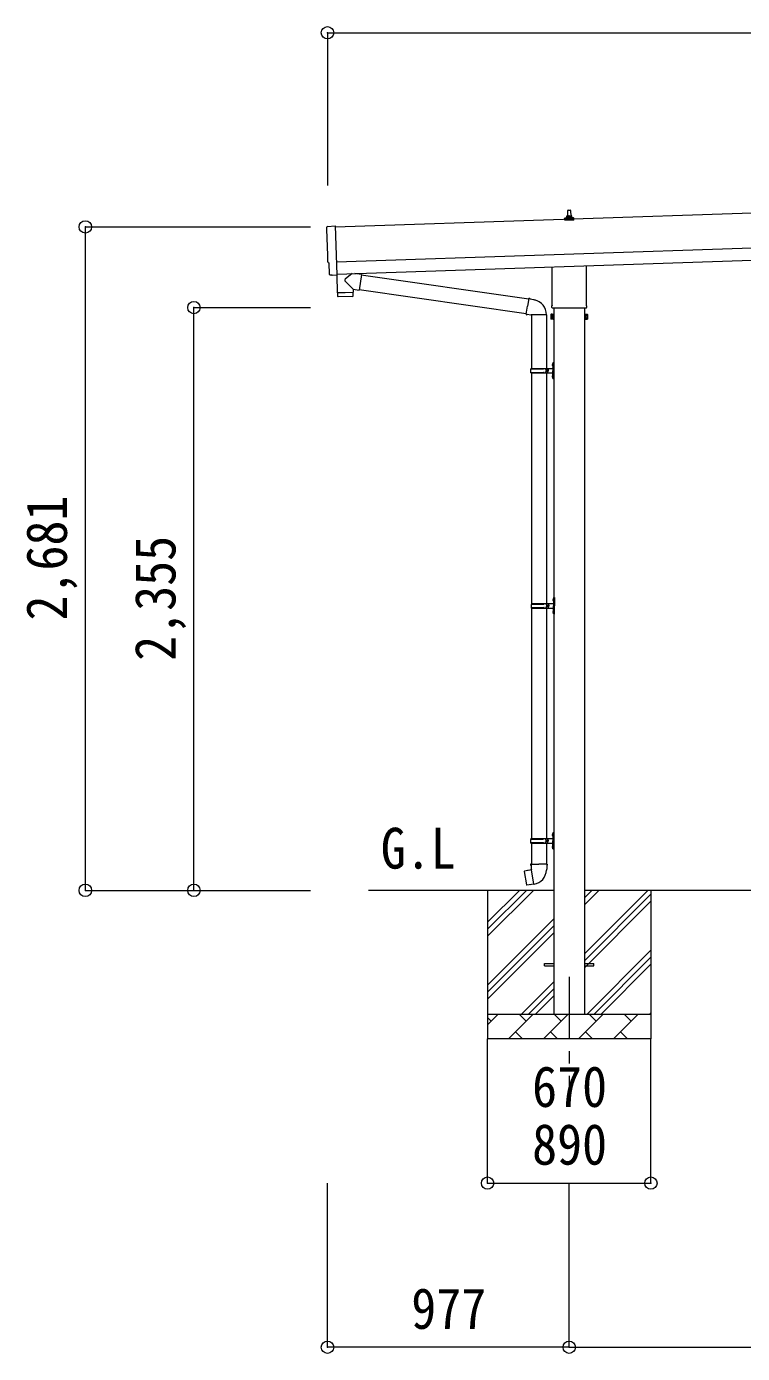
# Model space of a CAD drawing. Units: millimetres at full size, sheet at 1:50. Extents: x -14053 to 14053, y -9700 to 9700.
# Drawn here: x 61 to 2955, y -6896 to -1534 of the extents above; entities that cross this region are included whole.
import ezdxf
from ezdxf.enums import TextEntityAlignment as Align

# ---------------------------------------------------------------- set-up
doc = ezdxf.new("R2010")
doc.units = ezdxf.units.MM
doc.header["$LTSCALE"] = 50
doc.header["$PDMODE"] = 32
doc.header["$PDSIZE"] = 50
doc.linetypes.add('CHAIN1', pattern=[8, 5, -1, 1, -1])
for name, color, linetype, lineweight in [('0-0_0', 7, 'Continuous', 9), ('0-1_Defpoints', 4, 'Continuous', 9), ('0-2_TEXT1', 7, 'Continuous', 9), ('0-6_PARTS1', 6, 'Continuous', 9)]:
    doc.layers.add(name, color=color, linetype=linetype, lineweight=lineweight)
doc.styles.add('ＭＳ ゴシック', font='')
doc.styles.get('ＭＳ ゴシック').set_extended_font_data('MS Gothic')

msp = doc.modelspace()

# ---------------------------------------------------------------- linework, layer by layer
at = {"layer": '0-0_0'}
for p, q in [((2192.08, -5024.8), (1443.92, -5024.8)), ((1924.58, -5024.8), (1924.58, -5624.8)), ((1924.58, -5209.85), (2109.63, -5024.8)), ((1924.58, -5181.56), (2081.35, -5024.8)), ((1924.58, -5153.28), (2053.07, -5024.8)), ((2317.08, -5279.9), (2572.18, -5024.8)), ((2317.08, -5081.91), (2374.19, -5024.8)), ((2317.08, -5053.62), (2345.91, -5024.8)), ((4192.08, -5024.8), (2317.08, -5024.8)), ((2584.58, -5024.8), (2584.58, -5624.8)), ((2317.08, -5308.18), (2584.58, -5040.68)), ((2317.08, -5336.46), (2584.58, -5068.96)), ((1924.58, -5407.84), (2192.08, -5140.34)), ((1924.58, -5436.12), (2192.08, -5168.62)), ((1924.58, -5464.41), (2192.08, -5196.91)), ((2326.74, -5524.8), (2584.58, -5266.95)), ((2355.03, -5524.8), (2584.58, -5295.24)), ((2383.31, -5524.8), (2584.58, -5323.52)), ((2062.18, -5524.8), (2192.08, -5394.9)), ((2090.47, -5524.8), (2192.08, -5423.18)), ((2118.75, -5524.8), (2192.08, -5451.46)), ((2581.3, -5524.8), (2584.58, -5521.51)), ((1924.58, -5524.8), (2584.58, -5524.8)), ((1924.58, -5567.69), (1967.48, -5524.8)), ((1938.92, -5553.35), (1924.58, -5539.01)), ((2008.9, -5624.8), (2108.9, -5524.8)), ((2080.34, -5553.35), (2051.79, -5524.8)), ((2150.32, -5624.8), (2250.32, -5524.8)), ((2221.77, -5553.35), (2193.21, -5524.8)), ((2291.74, -5624.8), (2391.74, -5524.8)), ((2363.19, -5553.35), (2334.63, -5524.8)), ((2433.16, -5624.8), (2533.16, -5524.8)), ((2504.61, -5553.35), (2476.06, -5524.8)), ((2584.58, -5624.8), (1924.58, -5624.8)), ((2037.45, -5596.24), (2066.01, -5624.8)), ((2178.87, -5596.24), (2207.43, -5624.8)), ((2320.29, -5596.24), (2348.85, -5624.8)), ((2461.72, -5596.24), (2490.27, -5624.8))]:
    msp.add_line(p, q, dxfattribs=at)
at = {"layer": '0-1_Defpoints'}
for p, q in [((7201.95, -2148.18), (1308.94, -2344.62)), ((1313.6, -2484.54), (7206.61, -2288.1)), ((2237.1, -2307.35), (2243.82, -2305.72)), ((2244.2, -2305.54), (2264.97, -2305.54)), ((2244.58, -2304.75), (2244.58, -2300.54)), ((2245.58, -2300.54), (2263.58, -2300.54)), ((2248.58, -2300.54), (2249.31, -2277.01)), ((2250.31, -2276.04), (2258.86, -2276.04)), ((2259.86, -2277.01), (2260.58, -2300.54)), ((2264.58, -2304.75), (2264.58, -2300.54)), ((2272.07, -2307.35), (2265.35, -2305.72)), ((1315.27, -2534.51), (7208.28, -2338.08)), ((2236.33, -2316.04), (2236.33, -2308.32)), ((2272.83, -2316.04), (2236.33, -2316.04)), ((2236.72, -2307.54), (2272.45, -2307.54)), ((2272.83, -2316.04), (2272.83, -2308.32)), ((2186.28, -2660.02), (2186.28, -2505.48)), ((2322.88, -2500.92), (2322.88, -2660.02)), ((1295.77, -2538.93), (1288.85, -2538.8)), ((2184.58, -2668.8), (2184.58, -2663.3)), ((2322.52, -2672.3), (2186.65, -2672.3)), ((2192.08, -2672.3), (2192.08, -5524.8)), ((2317.08, -5524.8), (2317.08, -2672.3)), ((2324.58, -2663.3), (2324.58, -2668.8)), ((2180.58, -2698.3), (2181.34, -2696.98)), ((2180.58, -2698.3), (2180.58, -2715.3)), ((2180.58, -2715.3), (2181.34, -2716.61)), ((2187.58, -2701.89), (2181.34, -2701.89)), ((2187.58, -2711.7), (2181.34, -2711.7)), ((2187.58, -2716.61), (2181.34, -2716.61)), ((2190.08, -2716), (2187.58, -2716)), ((2319.08, -2716), (2321.58, -2716)), ((2321.58, -2701.89), (2327.82, -2701.89)), ((2321.58, -2711.7), (2327.82, -2711.7)), ((2321.58, -2716.61), (2327.82, -2716.61)), ((2328.58, -2698.3), (2327.82, -2696.98)), ((2328.58, -2715.3), (2327.82, -2716.61)), ((2328.58, -2698.3), (2328.58, -2715.3)), ((2154.58, -5320.3), (2192.08, -5320.3)), ((2154.58, -5329.3), (2154.58, -5320.3)), ((2154.58, -5329.3), (2192.08, -5329.3)), ((2317.08, -5320.3), (2354.58, -5320.3)), ((2317.08, -5329.3), (2354.58, -5329.3)), ((2354.58, -5329.3), (2354.58, -5320.3))]:
    msp.add_line(p, q, dxfattribs=at)
at = {"layer": '0-1_Defpoints', "color": 7, "linetype": 'CHAIN1'}
msp.add_line((2254.58, -5374.8), (2254.58, -5874.8), dxfattribs=at)
at = {"layer": '0-1_Defpoints'}
for points in [[(1277.27, -2342.23), (1308.77, -2339.53), (1315.36, -2537.28)], [(1285.91, -2535.9), (1284.34, -2488.9), (1283.74, -2488.92)], [(1296.51, -2538.63), (1297.15, -2537.98), (1315.39, -2538.28)], [(2187.58, -2716.61), (2187.58, -2696.98), (2181.34, -2696.98)], [(2187.58, -2716), (2187.58, -2697.6), (2190.08, -2697.6)], [(2321.58, -2716), (2321.58, -2697.6), (2319.08, -2697.6)], [(2321.58, -2716.61), (2321.58, -2696.98), (2327.82, -2696.98)]]:
    msp.add_lwpolyline(points, dxfattribs=at)
for points in [[(2190.08, -2717.3), (2190.08, -2696.3), (2192.08, -2696.3), (2192.08, -2717.3)], [(2319.08, -2717.3), (2319.08, -2696.3), (2317.08, -2696.3), (2317.08, -2717.3)]]:
    msp.add_lwpolyline(points, close=True, dxfattribs=at)
for centre, radius, start, end in [((2243.58, -2304.75), 1, 283.62699, 0), ((2248.67, -2301.17), 4.13, 90, 171.17633), ((2245.58, -2301.54), 1, 90, 180), ((2250.31, -2277.04), 1, 90, 178.60509), ((2257.92, -2300.54), 4.83, 133.60282, 180), ((2251.25, -2300.54), 4.83, 0, 46.39718), ((2258.86, -2277.04), 1, 1.39491, 90), ((2260.5, -2301.17), 4.13, 8.82367, 90), ((2263.58, -2301.54), 1, 0, 90), ((2265.58, -2304.75), 1, 180, 256.37301), ((2237.33, -2308.32), 1, 103.62699, 180), ((2271.83, -2308.32), 1, 0, 76.37301), ((2188.58, -2663.3), 4, 125.09963, 180), ((2188.58, -2668.8), 4, 180, 194.47751), ((2188.58, -2668.8), 4, 194.47751, 241.04498), ((2320.58, -2668.8), 4, 298.95502, 345.52249), ((2320.58, -2663.3), 4, 0, 54.90037), ((2320.58, -2668.8), 4, 345.52249, 0), ((2196.82, -2706.8), 16.24, 162.41205, 197.58795), ((2184.93, -2699.44), 4.34, 145.61575, 214.38425), ((2184.93, -2714.16), 4.34, 145.61575, 214.38425), ((2312.34, -2706.8), 16.24, 342.41205, 17.58795), ((2324.24, -2699.44), 4.34, 325.61575, 34.38425), ((2324.24, -2714.16), 4.34, 325.61575, 34.38425)]:
    msp.add_arc(centre, radius, start, end, dxfattribs=at)
for centre, major_axis, ratio, start_param, end_param in [((1277.53, -2345.22), (-3, -0.1), 0.99863, 4.7647489, 6.2979817), ((-3483.34, -2574.38), (4760.73, 158.69), 0.99863, 6.2686928, 6.2979817), ((1283.59, -2484.52), (-4.4, -0.15), 0.99863, 6.2686928, 7.8539816), ((1288.91, -2535.8), (-2.11, -2.14), 0.9974, 5.5252311, 7.0411395), ((1295.79, -2537.93), (-0.704, -0.714), 0.9974, 0.7579542, 1.5707963)]:
    msp.add_ellipse(centre, major_axis=major_axis, ratio=ratio, start_param=start_param, end_param=end_param, dxfattribs=at)
at = {"layer": '0-2_TEXT1'}
for p, q in [((1315.36, -2537.28), (1315.39, -2538.28)), ((1380.93, -2595.34), (1349.44, -2562.83)), ((1376.69, -2532.46), (1349.47, -2555.5)), ((1414.38, -2535.75), (1388.46, -2532.07)), ((1414.38, -2535.75), (1405.41, -2598.82)), ((1414.12, -2537.59), (2090.71, -2634.92)), ((1317.4, -2610.48), (1318.06, -2623.52)), ((1378.67, -2624.45), (1321.16, -2626.36)), ((1321.87, -2609.33), (1321.92, -2610.33)), ((1376.83, -2607.5), (1376.85, -2608.5)), ((1380.93, -2595.34), (1405.41, -2598.82)), ((1380.93, -2595.34), (1381.33, -2607.35)), ((1405.67, -2596.99), (2080.29, -2694.01)), ((2079.97, -2695.83), (2085.5, -2664.46)), ((2091.03, -2633.1), (2085.5, -2664.46)), ((2091.03, -2633.1), (2092.18, -2631.11)), ((2092.18, -2631.11), (2095.74, -2631.74)), ((2095.74, -2631.74), (2096.15, -2634.09)), ((2110.67, -2636.91), (2112.35, -2638.54)), ((2112.35, -2638.54), (2114.47, -2638.99)), ((2079.97, -2695.83), (2080.37, -2698.08)), ((2079.97, -2695.83), (2085.12, -2696.64)), ((2080.37, -2698.08), (2083.93, -2698.71)), ((2083.93, -2698.71), (2085.12, -2696.64)), ((2085.12, -2696.64), (2099.73, -2698.96)), ((2099.73, -2698.96), (2101.93, -2697.97)), ((2162.23, -2698.37), (2101.05, -2698.37)), ((2102.08, -2698.37), (2102.08, -2915.8)), ((2162.08, -2698.37), (2162.08, -2915.8)), ((2188.08, -2892.8), (2191.08, -2891.3)), ((2188.08, -2892.8), (2188.08, -2924.8)), ((2191.08, -2891.3), (2191.08, -2924.8)), ((2191.08, -2891.3), (2192.08, -2891.3)), ((2192.08, -2891.3), (2192.08, -2924.8)), ((2099.08, -2917.8), (2149.42, -2917.8)), ((2099.08, -2931.8), (2149.42, -2931.8)), ((2100.08, -2915.8), (2186.08, -2915.8)), ((2100.08, -2915.8), (2100.08, -2917.8)), ((2100.08, -2933.8), (2100.08, -2931.8)), ((2100.08, -2933.8), (2186.08, -2933.8)), ((2102.08, -2933.8), (2102.08, -3865.8)), ((2159.08, -2915.8), (2159.08, -2920.3)), ((2159.08, -2920.3), (2161.08, -2920.3)), ((2159.08, -2933.8), (2159.08, -2929.3)), ((2159.08, -2929.3), (2161.08, -2929.3)), ((2161.08, -2920.3), (2161.08, -2924.8)), ((2161.08, -2929.3), (2161.08, -2924.8)), ((2162.08, -2933.8), (2162.08, -3865.8)), ((2167.08, -2915.8), (2167.08, -2924.8)), ((2167.08, -2920.3), (2170.08, -2920.3)), ((2167.08, -2933.8), (2167.08, -2924.8)), ((2167.08, -2929.3), (2170.08, -2929.3)), ((2170.08, -2920.3), (2170.08, -2924.8)), ((2170.08, -2929.3), (2170.08, -2924.8)), ((2185.78, -2898.65), (2187.83, -2899.65)), ((2185.78, -2946.65), (2187.83, -2947.65)), ((2187.05, -2896.65), (2187.68, -2896.65)), ((2187.05, -2896.65), (2187.05, -2904.95)), ((2187.05, -2904.95), (2187.68, -2904.95)), ((2187.05, -2944.65), (2187.68, -2944.65)), ((2187.05, -2944.65), (2187.05, -2952.95)), ((2187.68, -2896.65), (2187.68, -2904.95)), ((2187.68, -2896.65), (2188.08, -2897.05)), ((2187.68, -2904.95), (2188.08, -2904.55)), ((2187.68, -2944.65), (2187.68, -2952.95)), ((2187.68, -2944.65), (2188.08, -2945.05)), ((2187.83, -2899.65), (2188.44, -2900.8)), ((2187.83, -2947.65), (2188.44, -2948.8)), ((2188.08, -2897.05), (2188.08, -2904.55)), ((2188.08, -2956.8), (2188.08, -2924.8)), ((2188.08, -2945.05), (2188.08, -2952.55)), ((2191.08, -2958.3), (2191.08, -2924.8)), ((2192.08, -2958.3), (2192.08, -2924.8)), ((2187.05, -2952.95), (2187.68, -2952.95)), ((2187.68, -2952.95), (2188.08, -2952.55)), ((2188.08, -2956.8), (2191.08, -2958.3)), ((2191.08, -2958.3), (2192.08, -2958.3)), ((2188.28, -3848.65), (2190.33, -3849.65)), ((2189.55, -3846.65), (2190.18, -3846.65)), ((2189.55, -3846.65), (2189.55, -3854.95)), ((2189.55, -3854.95), (2190.18, -3854.95)), ((2190.18, -3846.65), (2190.18, -3854.95)), ((2190.18, -3846.65), (2190.58, -3847.05)), ((2190.18, -3854.95), (2190.58, -3854.55)), ((2190.33, -3849.65), (2190.94, -3850.8)), ((2190.58, -3842.8), (2193.58, -3841.3)), ((2190.58, -3842.8), (2190.58, -3874.8)), ((2190.58, -3847.05), (2190.58, -3854.55)), ((2193.58, -3841.3), (2193.58, -3874.8)), ((2193.58, -3841.3), (2194.58, -3841.3)), ((2194.58, -3841.3), (2194.58, -3874.8)), ((2101.58, -3867.8), (2151.92, -3867.8)), ((2101.58, -3881.8), (2151.92, -3881.8)), ((2102.08, -3883.79), (2102.08, -4815.8)), ((2102.58, -3865.8), (2188.58, -3865.8)), ((2102.58, -3865.8), (2102.58, -3867.8)), ((2102.58, -3883.8), (2102.58, -3881.8)), ((2102.58, -3883.8), (2188.58, -3883.8)), ((2161.58, -3865.8), (2161.58, -3870.3)), ((2161.58, -3870.3), (2163.58, -3870.3)), ((2161.58, -3883.8), (2161.58, -3879.3)), ((2161.58, -3879.3), (2163.58, -3879.3)), ((2162.08, -3883.79), (2162.08, -4815.8)), ((2163.58, -3870.3), (2163.58, -3874.8)), ((2163.58, -3879.3), (2163.58, -3874.8)), ((2169.58, -3865.8), (2169.58, -3874.8)), ((2169.58, -3870.3), (2172.58, -3870.3)), ((2169.58, -3883.8), (2169.58, -3874.8)), ((2169.58, -3879.3), (2172.58, -3879.3)), ((2172.58, -3870.3), (2172.58, -3874.8)), ((2172.58, -3879.3), (2172.58, -3874.8)), ((2188.28, -3896.65), (2190.33, -3897.65)), ((2189.55, -3894.65), (2190.18, -3894.65)), ((2189.55, -3894.65), (2189.55, -3902.95)), ((2189.55, -3902.95), (2190.18, -3902.95)), ((2190.18, -3894.65), (2190.18, -3902.95)), ((2190.18, -3894.65), (2190.58, -3895.05)), ((2190.18, -3902.95), (2190.58, -3902.55)), ((2190.33, -3897.65), (2190.94, -3898.8)), ((2190.58, -3906.8), (2190.58, -3874.8)), ((2190.58, -3895.05), (2190.58, -3902.55)), ((2190.58, -3906.8), (2193.58, -3908.3)), ((2193.58, -3908.3), (2193.58, -3874.8)), ((2193.58, -3908.3), (2194.58, -3908.3)), ((2194.58, -3908.3), (2194.58, -3874.8)), ((2099.08, -4817.8), (2149.42, -4817.8)), ((2100.08, -4815.8), (2186.08, -4815.8)), ((2100.08, -4815.8), (2100.08, -4817.8)), ((2159.08, -4815.8), (2159.08, -4820.3)), ((2159.08, -4820.3), (2161.08, -4820.3)), ((2161.08, -4820.3), (2161.08, -4824.8)), ((2161.08, -4829.3), (2161.08, -4824.8)), ((2167.08, -4815.8), (2167.08, -4824.8)), ((2167.08, -4820.3), (2170.08, -4820.3)), ((2167.08, -4833.8), (2167.08, -4824.8)), ((2170.08, -4820.3), (2170.08, -4824.8)), ((2170.08, -4829.3), (2170.08, -4824.8)), ((2185.78, -4798.65), (2187.83, -4799.65)), ((2187.05, -4796.65), (2187.68, -4796.65)), ((2187.05, -4796.65), (2187.05, -4804.95)), ((2187.05, -4804.95), (2187.68, -4804.95)), ((2187.68, -4796.65), (2187.68, -4804.95)), ((2187.68, -4796.65), (2188.08, -4797.05)), ((2187.68, -4804.95), (2188.08, -4804.55)), ((2187.83, -4799.65), (2188.44, -4800.8)), ((2188.08, -4792.8), (2191.08, -4791.3)), ((2188.08, -4792.8), (2188.08, -4824.8)), ((2188.08, -4797.05), (2188.08, -4804.55)), ((2188.08, -4856.8), (2188.08, -4824.8)), ((2191.08, -4791.3), (2191.08, -4824.8)), ((2191.08, -4791.3), (2192.08, -4791.3)), ((2191.08, -4858.3), (2191.08, -4824.8)), ((2192.08, -4791.3), (2192.08, -4824.8)), ((2192.08, -4858.3), (2192.08, -4824.8)), ((2099.08, -4831.8), (2149.42, -4831.8)), ((2100.08, -4833.8), (2100.08, -4831.8)), ((2100.08, -4833.8), (2186.08, -4833.8)), ((2102.08, -4833.8), (2102.08, -4918.72)), ((2159.08, -4833.8), (2159.08, -4829.3)), ((2159.08, -4829.3), (2161.08, -4829.3)), ((2162.08, -4833.8), (2162.08, -4918.72)), ((2167.08, -4829.3), (2170.08, -4829.3)), ((2185.78, -4846.65), (2187.83, -4847.65)), ((2187.05, -4844.65), (2187.68, -4844.65)), ((2187.05, -4844.65), (2187.05, -4852.95)), ((2187.05, -4852.95), (2187.68, -4852.95)), ((2187.68, -4844.65), (2187.68, -4852.95)), ((2187.68, -4844.65), (2188.08, -4845.05)), ((2187.68, -4852.95), (2188.08, -4852.55)), ((2187.83, -4847.65), (2188.44, -4848.8)), ((2188.08, -4845.05), (2188.08, -4852.55)), ((2188.08, -4856.8), (2191.08, -4858.3)), ((2191.08, -4858.3), (2192.08, -4858.3)), ((2100.23, -4918.72), (2098.08, -4919.51)), ((2098.08, -4919.51), (2098.08, -4923.12)), ((2098.08, -4923.12), (2100.32, -4923.94)), ((2100.23, -4918.72), (2132.08, -4918.72)), ((2100.23, -4918.72), (2100.32, -4923.94)), ((2100.32, -4923.94), (2100.58, -4938.72)), ((2163.93, -4918.72), (2132.08, -4918.72)), ((2166.08, -4923.12), (2163.84, -4923.94)), ((2163.93, -4918.72), (2166.08, -4919.51)), ((2166.08, -4919.51), (2166.08, -4923.12)), ((2073.62, -4947.18), (2072.81, -4948.35)), ((2072.81, -4948.35), (2082.44, -5002.9)), ((2101.49, -4941.93), (2073.62, -4947.18)), ((2086.37, -4944.57), (2086.15, -4944.81)), ((2100.58, -4938.72), (2101.93, -4940.72)), ((2111.85, -4999.22), (2101.71, -4941.75)), ((2101.74, -4940.93), (2101.74, -4941.63)), ((2101.93, -4940.72), (2101.9, -4940.73)), ((2162.27, -4940.67), (2162.2, -4942.83)), ((2163.58, -4938.72), (2162.27, -4940.67)), ((2096.46, -5001.82), (2096.18, -5001.66)), ((2112.15, -4999.98), (2111.91, -4999.32))]:
    msp.add_line(p, q, dxfattribs=at)
for points in [[(1314.99, -2538.27), (1317.37, -2609.48), (1381.33, -2607.35)], [(1381.57, -2621.4), (1381.37, -2608.35), (1317.4, -2610.48)], [(2091.03, -2633.1), (2096.15, -2634.09), (2110.67, -2636.91)], [(2185.78, -2902.94), (2187.83, -2901.95), (2188.44, -2900.8)], [(2185.78, -2950.94), (2187.83, -2949.95), (2188.44, -2948.8)], [(2188.28, -3852.94), (2190.33, -3851.95), (2190.94, -3850.8)], [(2188.28, -3900.94), (2190.33, -3899.95), (2190.94, -3898.8)], [(2185.78, -4802.94), (2187.83, -4801.95), (2188.44, -4800.8)], [(2185.78, -4850.94), (2187.83, -4849.95), (2188.44, -4848.8)], [(2163.93, -4918.72), (2163.84, -4923.94), (2163.58, -4938.72)], [(2088.61, -4944.35), (2088.33, -4944.2), (2086.37, -4944.57)], [(2111.58, -4999.13), (2083.6, -5003.73), (2082.44, -5002.9)], [(2098.64, -5001.25), (2098.43, -5001.49), (2096.46, -5001.82)]]:
    msp.add_lwpolyline(points, dxfattribs=at)
for centre, radius, start, end in [((1352.85, -2559.18), 5, 132.56466, 226.88314), ((1321.06, -2623.37), 3, 182.90915, 271.95747), ((1378.57, -2621.45), 3, 271.90915, 0.90915), ((2101.93, -2697.97), 60.3, 359.62495, 78), ((2147.83, -2924.8), 49.25, 171.82876, 180.00002), ((2147.83, -2924.8), 49.25, 180.00002, 188.17127), ((2149.42, -2915.8), 2, 270, 359.99998), ((2149.42, -2933.8), 2, 0.00005, 90.00004), ((2191.38, -2900.8), 6, 136.21765, 223.78235), ((2191.38, -2948.8), 6, 136.21765, 223.78235), ((2186.08, -2913.8), 2, 270, 359.99998), ((2186.08, -2935.8), 2, 0.00005, 90.00004), ((2193.88, -3850.8), 6, 136.21765, 223.78235), ((2150.33, -3874.8), 49.25, 171.82876, 180.00002), ((2150.33, -3874.8), 49.25, 180.00002, 188.17127), ((2151.92, -3865.8), 2, 270, 359.99998), ((2151.92, -3883.8), 2, 0.00005, 90.00004), ((2193.88, -3898.8), 6, 136.21765, 223.78235), ((2188.58, -3863.8), 2, 270, 359.99998), ((2188.58, -3885.8), 2, 0.00005, 90.00004), ((2147.83, -4824.8), 49.25, 171.82876, 180.00002), ((2147.83, -4824.8), 49.25, 180.00002, 188.17127), ((2149.42, -4815.8), 2, 270, 359.99998), ((2191.38, -4800.8), 6, 136.21765, 223.78235), ((2186.08, -4813.8), 2, 270, 359.99998), ((2149.42, -4833.8), 2, 0.00005, 90.00004), ((2191.38, -4848.8), 6, 136.21765, 223.78235), ((2186.08, -4835.8), 2, 0.00005, 90.00004), ((2101.44, -4941.63), 0.3, 280.66842, 0), ((2101.94, -4940.93), 0.2, 100, 180), ((2101.93, -4940.72), 60.3, 279.96938, 358), ((2111.63, -4999.42), 0.3, 20, 99.33158), ((2112.34, -4999.92), 0.2, 200, 279.96938)]:
    msp.add_arc(centre, radius, start, end, dxfattribs=at)
at = {"layer": '0-6_PARTS1'}
for p, q in [((1277.58, -1558.96), (1277.58, -2176.3)), ((1277.58, -1558.96), (7237.58, -1558.96)), ((298.96, -5024.8), (298.96, -2343.82)), ((298.96, -2343.82), (1209.28, -2343.82)), ((737.85, -5024.8), (737.85, -2669.8)), ((737.85, -2669.8), (1209.28, -2669.8)), ((298.96, -5024.8), (1209.28, -5024.8)), ((737.85, -5024.8), (1209.28, -5024.8)), ((1924.58, -6207.87), (1924.58, -5624.8)), ((2584.58, -6207.87), (2584.58, -5624.8)), ((1277.58, -6871.26), (1277.58, -6207.87)), ((1924.58, -6207.87), (2584.58, -6207.87)), ((2254.58, -6871.26), (2254.58, -6207.87)), ((2254.58, -6871.26), (2254.58, -6207.87)), ((2254.58, -6871.26), (1277.58, -6871.26)), ((2254.58, -6871.26), (4254.58, -6871.26))]:
    msp.add_line(p, q, dxfattribs=at)
for p in [(1277.58, -1558.96), (298.96, -2343.82), (737.85, -2669.8), (298.96, -5024.8), (737.85, -5024.8), (1924.58, -6207.87), (2584.58, -6207.87), (1277.58, -6871.26), (2254.58, -6871.26)]:
    msp.add_point(p, dxfattribs=at)

# ---------------------------------------------------------------- texts
at = {"layer": '0-0_0', "style": 'ＭＳ ゴシック', "width": 0.9}
msp.add_text('G.L', height=165, dxfattribs=at).set_placement((1492.99, -4986.35), align=Align.BOTTOM_LEFT)
at = {"layer": '0-6_PARTS1', "color": 7, "style": 'ＭＳ ゴシック', "width": 0.9}
for s, p in [('2,681', (273.96, -3934.31)), ('2,355', (712.85, -4097.3))]:
    msp.add_text(s, height=165, rotation=90, dxfattribs=at).set_placement(p, align=Align.BOTTOM_LEFT)
for s, p in [('670', (2104.58, -5949.5)), ('890', (2104.58, -6182.87)), ('977', (1616.08, -6846.26))]:
    msp.add_text(s, height=165, dxfattribs=at).set_placement(p, align=Align.BOTTOM_LEFT)

doc.saveas('drawing.dxf')
